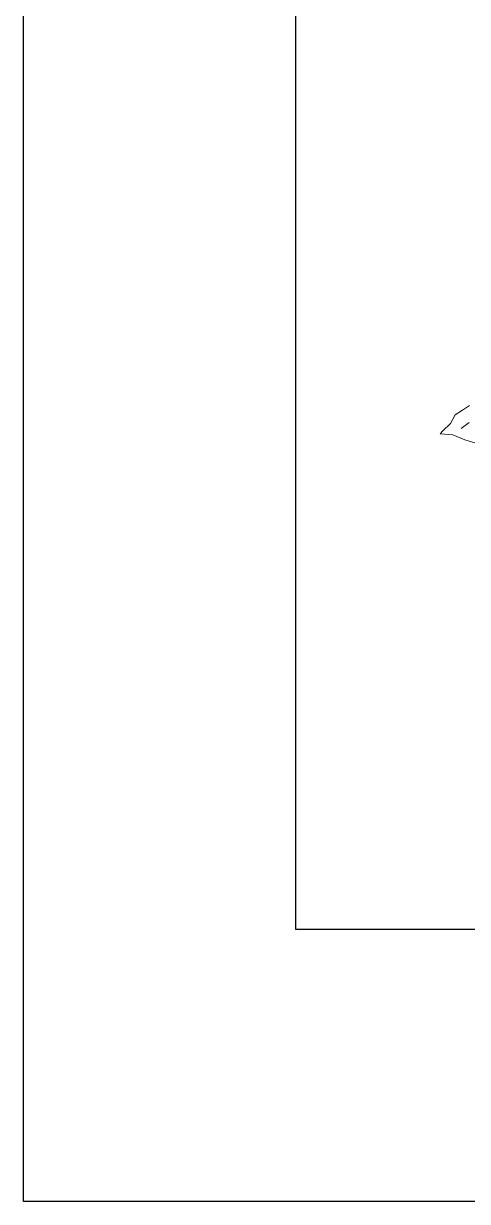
# Model space of a CAD drawing. Header units: millimetres. Extents: x 0 to 11.7, y 0 to 17.
# Drawn here: x 0 to 0.456, y 0 to 1.212 of the extents above; entities that cross this region are included whole.
import ezdxf

# ---------------------------------------------------------------- set-up
doc = ezdxf.new("R2010")
doc.units = ezdxf.units.MM
doc.layers.add('_cerramiento', color=251, linetype='Continuous', lineweight=25)
doc.layers.add('vegetacion', color=85, linetype='Continuous', lineweight=0)

msp = doc.modelspace()

# ---------------------------------------------------------------- linework, layer by layer
at = {"layer": '_cerramiento'}
for p, q in [((0, 0), (0, 11.773)), ((0.28, 0.28), (0.28, 11.7015)), ((7.2985, 0.28), (0.28, 0.28)), ((7.2985, 0), (0, 0))]:
    msp.add_line(p, q, dxfattribs=at)
at = {"layer": 'vegetacion'}
for p, q in [((0.4523, 0.815), (0.4439, 0.8096)), ((0.4586, 0.8191), (0.4523, 0.815)), ((0.4389, 0.8006), (0.4311, 0.7932)), ((0.4439, 0.8096), (0.4389, 0.8006)), ((0.4583, 0.8017), (0.4499, 0.7956)), ((0.4311, 0.7932), (0.4283, 0.7898)), ((0.4283, 0.7898), (0.4415, 0.7889)), ((0.4415, 0.7889), (0.4538, 0.7838)), ((0.4538, 0.7838), (0.4683, 0.7794))]:
    msp.add_line(p, q, dxfattribs=at)

doc.saveas('drawing.dxf')
